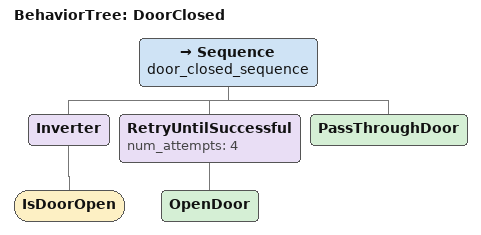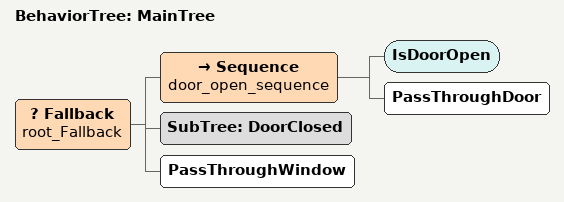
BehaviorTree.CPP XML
<root main_tree_to_execute="MainTree">
  <BehaviorTree ID="DoorClosed">
	<Sequence name="door_closed_sequence">
	  <!-- assertion that the door is not open ? -->
	  <Inverter>
		<IsDoorOpen/>
	  </Inverter>
	  <!-- try to open the door up to 4 times -->
	  <RetryUntilSuccessful num_attempts="4">
		<OpenDoor/>
	  </RetryUntilSuccessful>
	  <PassThroughDoor/>
	</Sequence>
  </BehaviorTree>

  <BehaviorTree ID="MainTree">
	<Fallback name="root_Fallback">
	  <Sequence name="door_open_sequence">
		<!-- If the door is open, pass through the door -->
		<IsDoorOpen/>
		<PassThroughDoor/>
	  </Sequence>
	  <!-- if the door is closed, try to open the door up tp 4 times, and pass through it -->
	  <SubTree ID="DoorClosed"/>
	  <!-- then pass through the window -->
	  <PassThroughWindow/>
	</Fallback>
  </BehaviorTree>

</root>
